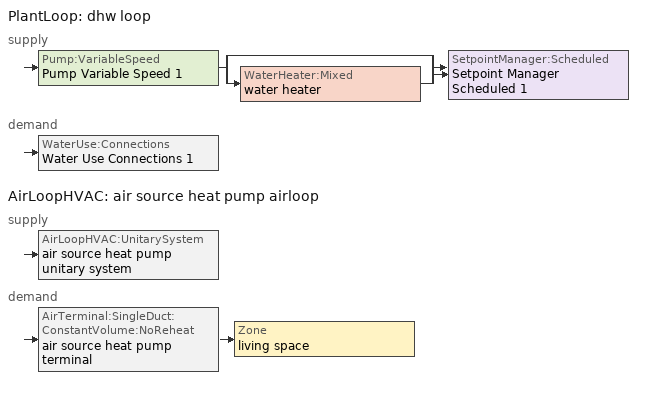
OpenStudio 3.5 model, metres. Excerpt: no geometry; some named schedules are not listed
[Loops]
PlantLoop 'dhw loop'
 supply: Pump:VariableSpeed 'Pump Variable Speed 1' > split
  | bypass
  | WaterHeater:Mixed 'water heater'
  join > SetpointManager:Scheduled 'Setpoint Manager Scheduled 1'
 demand: WaterUse:Connections 'Water Use Connections 1'
AirLoopHVAC 'air source heat pump airloop'
 supply: AirLoopHVAC:UnitarySystem 'air source heat pump unitary system'
 demand: AirTerminal:SingleDuct:ConstantVolume:NoReheat 'air source heat pump terminal' > Zone 'living space'
[EnergyManagementSystem:Sensor]
Name | Output Variable or Output Meter Index Key | Output Variable or Output Meter
zone_clg_unmet_s | living space | Zone Cooling Setpoint Not Met Time
zone_htg_unmet_s | living space | Zone Heating Setpoint Not Met Time
airflow_tt_s | living space | Zone Outdoor Air Drybulb Temperature
airflow_win_s | living space | Zone Air Humidity Ratio
water_heater_off_cycle_parasitic | water heater | Water Heater Off Cycle Parasitic Electricity Rate
water_heater_on_cycle_parasitic | water heater | Water Heater On Cycle Parasitic Electricity Rate
water_heater_energy | water heater | Water Heater Electricity Rate
air_source_heat_pump_backup_htg_coil_s | air source heat pump backup htg coil | Heating Coil NaturalGas Energy
air_source_heat_pump_htg_coil_s | air source heat pump htg coil | Heating Coil Electricity Energy
air_source_heat_pump_clg_coil_s | air source heat pump clg coil | Cooling Coil Electricity Energy
airflow_tin_s | living space | Zone Mean Air Temperature
[ElectricEquipment:Definition] Design Level Calculation Method=EquipmentLevel
Name | Design Level {W} | Fraction Latent | Fraction Radiant | Fraction Lost
dishwasher | 25.0393 | 0.3 | 0.18 | 0.4
clothes washer | 8.23015 | 0.03 | 0.162 | 0.7
[Zone equipment]
living space: air source heat pump terminal
[Sizing:Zone]
living space: Zone Cooling Design Supply Air Temperature Input Method=SupplyAirTemperature; Zone Cooling Design Supply Air Temperature {C}=14; Zone Cooling Design Supply Air Temperature Difference {deltaC}=11.11; Zone Heating Design Supply Air Temperature Input Method=SupplyAirTemperature; Zone Heating Design Supply Air Temperature {C}=40; Zone Heating Design Supply Air Temperature Difference {deltaC}=11.11; Zone Cooling Design Supply Air Humidity Ratio {kg-H2O/kg-air}=0.0085; Zone Heating Design Supply Air Humidity Ratio {kg-H2O/kg-air}=0.008; Cooling Design Air Flow Method=DesignDay; Heating Design Air Flow Method=DesignDay; Account for Dedicated Outdoor Air System=No; Dedicated Outdoor Air System Control Strategy=NeutralSupplyAir; Dedicated Outdoor Air Low Setpoint Temperature for Design {C}=autosize; Dedicated Outdoor Air High Setpoint Temperature for Design {C}=autosize; Zone Load Sizing Method=Sensible Load Only No Latent Load; Zone Latent Cooling Design Supply Air Humidity Ratio Input Method=HumidityRatioDifference; Zone Cooling Design Supply Air Humidity Ratio Difference {kgWater/kgDryAir}=0.005; Zone Latent Heating Design Supply Air Humidity Ratio Input Method=HumidityRatioDifference; Zone Humidification Design Supply Air Humidity Ratio Difference {kgWater/kgDryAir}=0.005
[WaterUse:Equipment:Definition]
Name | Peak Flow Rate {m3/s} | Target Temperature Schedule
dishwasher | 2.81355e-07
clothes washer | 1.97053e-07
dhw distribution waste | 1.60446e-06 | mixed water temperature schedule
dhw fixtures | 4.17723e-06 | mixed water temperature schedule
[WaterUse:Connections]
Water Use Connections 1: Drain Water Heat Exchanger Type=None; Drain Water Heat Exchanger Destination=Plant; Water Use Equipment Name 1=dhw fixtures; Water Use Equipment Name 2=dhw distribution waste; Water Use Equipment Name 3=clothes washer; Water Use Equipment Name 4=dishwasher
[WaterHeater:Sizing]
water heater: Design Mode=PeakDraw; Time Storage Can Meet Peak Draw {hr}=0.538503; Time for Tank Recovery {hr}=0; Nominal Tank Volume for Autosizing Plant Connections {m3}=1
[WaterHeater:Mixed]
water heater: Tank Volume {m3}=0.170344; Setpoint Temperature Schedule=WH Setpoint Temp; Deadband Temperature Difference {deltaC}=2; Maximum Temperature Limit {C}=99; Heater Control Type=Cycle; Heater Maximum Capacity {W}=5500.06; Heater Minimum Capacity {W}=0; Heater Fuel Type=Electricity; Heater Thermal Efficiency=1; Off Cycle Parasitic Fuel Consumption Rate {W}=0; Off Cycle Parasitic Fuel Type=Electricity; Off Cycle Parasitic Heat Fraction to Tank=0; On Cycle Parasitic Fuel Consumption Rate {W}=0; On Cycle Parasitic Fuel Type=Electricity; On Cycle Parasitic Heat Fraction to Tank=0; Ambient Temperature Indicator=ThermalZone; Ambient Temperature Thermal Zone=living space; Off Cycle Loss Coefficient to Ambient Temperature {W/K}=1.14732; Off Cycle Loss Fraction to Thermal Zone=1; On Cycle Loss Coefficient to Ambient Temperature {W/K}=1.14732; On Cycle Loss Fraction to Thermal Zone=1; Use Side Effectiveness=1; Source Side Effectiveness=1; Use Side Design Flow Rate {m3/s}=autosize; Source Side Design Flow Rate {m3/s}=autosize; Indirect Water Heating Recovery Time {hr}=1.5; Source Side Flow Control Mode=IndirectHeatPrimarySetpoint
[SetpointManager:Scheduled]
Setpoint Manager Scheduled 1: Control Variable=Temperature; Schedule=dhw temp
[Pump:VariableSpeed]
Pump Variable Speed 1: Rated Flow Rate {m3/s}=0.01; Rated Pump Head {Pa}=1; Rated Power Consumption {W}=0; Motor Efficiency=1; Fraction of Motor Inefficiencies to Fluid Stream=0; Coefficient 1 of the Part Load Performance Curve=0; Coefficient 2 of the Part Load Performance Curve=1; Coefficient 3 of the Part Load Performance Curve=0; Coefficient 4 of the Part Load Performance Curve=0; Pump Control Type=Intermittent; Skin Loss Radiative Fraction=0.5; Design Power Sizing Method=PowerPerFlowPerPressure; Design Electric Power per Unit Flow Rate {W/(m3/s)}=348701.1; Design Shaft Power per Unit Flow Rate per Unit Head {W-s/m3-Pa}=1.28205; Design Minimum Flow Rate Fraction=0
[Sizing:Plant]
dhw loop: Loop Type=Heating; Design Loop Exit Temperature {C}=52.6667; Loop Design Temperature Difference {deltaC}=5.55556; Sizing Option=NonCoincident; Zone Timesteps in Averaging Window=1; Coincident Sizing Factor Mode=None
[PlantLoop]
dhw loop: Glycol Concentration=0; Maximum Loop Flow Rate {m3/s}=0.01; Plant Loop Volume {m3}=0.003; Load Distribution Scheme=Optimal
[AirTerminal:SingleDuct:ConstantVolume:NoReheat]
air source heat pump terminal: Availability Schedule=Always On Discrete; Maximum Air Flow Rate {m3/s}=0.544155
[Sizing:System]
air source heat pump airloop: Central Heating Maximum System Air Flow Ratio=0.3; Preheat Design Temperature {C}=7; Preheat Design Humidity Ratio {kg-H2O/kg-Air}=0.008; Precool Design Temperature {C}=12.8; Precool Design Humidity Ratio {kg-H2O/kg-Air}=0.008; Central Cooling Design Supply Air Temperature {C}=12.8; Central Heating Design Supply Air Temperature {C}=16.7; 100% Outdoor Air in Cooling=Yes; 100% Outdoor Air in Heating=Yes; Central Cooling Design Supply Air Humidity Ratio {kg-H2O/kg-Air}=0.0085; Zone Maximum Outdoor Air Fraction=1; Cooling Supply Air Flow Rate Per Floor Area {m3/s-m2}=0.00996765; Cooling Fraction of Autosized Cooling Supply Air Flow Rate=1; Cooling Supply Air Flow Rate Per Unit Cooling Capacity {m3/s-W}=3.94755e-05; Heating Supply Air Flow Rate Per Floor Area {m3/s-m2}=0.00996765; Heating Fraction of Autosized Heating Supply Air Flow Rate=1; Heating Fraction of Autosized Cooling Supply Air Flow Rate=1; Heating Supply Air Flow Rate Per Unit Heating Capacity {m3/s-W}=3.15882e-05; Cooling Design Capacity Method=CoolingDesignCapacity; Cooling Design Capacity {W}=autosize; Cooling Design Capacity Per Floor Area {W/m2}=234.7; Fraction of Autosized Cooling Design Capacity=1; Heating Design Capacity Method=HeatingDesignCapacity; Heating Design Capacity {W}=autosize; Heating Design Capacity Per Floor Area {W/m2}=157; Fraction of Autosized Heating Design Capacity=1; Central Cooling Capacity Control Method=OnOff; Occupant Diversity=autosize
[AirLoopHVAC]
air source heat pump airloop: Availability Schedule=Always On Discrete; Design Supply Air Flow Rate {m3/s}=0.544155; Design Return Air Flow Fraction of Supply Air Flow=1
[UnitarySystemPerformance:Multispeed]
Unitary System Performance Multispeed 1: Single Mode Operation=No; No Load Supply Air Flow Rate Ratio=1; Heating Speed Supply Air Flow Ratio 1=0.63; Cooling Speed Supply Air Flow Ratio 1=0.42; Heating Speed Supply Air Flow Ratio 2=0.76; Cooling Speed Supply Air Flow Ratio 2=0.54; Heating Speed Supply Air Flow Ratio 3=1; Cooling Speed Supply Air Flow Ratio 3=0.68; Heating Speed Supply Air Flow Ratio 4=1.19; Cooling Speed Supply Air Flow Ratio 4=1
[AirLoopHVAC:UnitarySystem]
air source heat pump unitary system: Control Type=Load; Controlling Zone or Thermostat Location=living space; Dehumidification Control Type=None; Availability Schedule=Always On Discrete; Supply Fan=air source heat pump supply fan; Fan Placement=BlowThrough; Supply Air Fan Operating Mode Schedule=air source heat pump auto fan schedule; Heating Coil=air source heat pump htg coil; DX Heating Coil Sizing Ratio=1; Cooling Coil=air source heat pump clg coil; Use DOAS DX Cooling Coil=No; DOAS DX Cooling Coil Leaving Minimum Air Temperature {C}=2; Latent Load Control=SensibleOnlyLoadControl; Supplemental Heating Coil=air source heat pump backup htg coil; Supply Air Flow Rate Method During Cooling Operation=SupplyAirFlowRate; Supply Air Flow Rate During Cooling Operation {m3/s}=0.544155; Supply Air Flow Rate Method During Heating Operation=SupplyAirFlowRate; Supply Air Flow Rate During Heating Operation {m3/s}=0.514895; Supply Air Flow Rate When No Cooling or Heating is Required {m3/s}=0; Maximum Supply Air Temperature {C}=93.3333; Maximum Outdoor Dry-Bulb Temperature for Supplemental Heater Operation {C}=-20.5556; Maximum Cycling Rate {cycles/hr}=2.5; Heat Pump Time Constant {s}=60; Fraction of On-Cycle Power Use=0.01; Heat Pump Fan Delay Time {s}=60; Ancilliary On-Cycle Electric Power {W}=0; Ancilliary Off-Cycle Electric Power {W}=0; Design Specification Multispeed Object=Unitary System Performance Multispeed 1
[Coil:Heating:Gas]
air source heat pump backup htg coil: Availability Schedule=Always On Discrete; Gas Burner Efficiency=0.95; Nominal Capacity {W}=9846.02; Parasitic Electric Load {W}=0; Parasitic Gas Load {W}=0; Fuel Type=NaturalGas
[Coil:Heating:DX:MultiSpeed:StageData] Rated Supply Air Fan Power Per Volume Flow Rate 2017 {W/(m3/s)}=773.3; Rated Supply Air Fan Power Per Volume Flow Rate 2023 {W/(m3/s)}=934.4; Rated Waste Heat Fraction of Power Input=0.2; Waste Heat Function of Temperature Curve=ConstantBiquadratic 1
Name | Gross Rated Heating Capacity {W} | Gross Rated Heating COP {W/W} | Rated Air Flow Rate {m3/s} | Heating Capacity Function of Temperature Curve | Heating Capacity Function of Flow Fraction Curve | Energy Input Ratio Function of Temperature Curve | Energy Input Ratio Function of Flow Fraction Curve | Part Load Fraction Correlation Curve
Coil Heating DX Multi Speed Stage Data 4 | 11519.8 | 4.20584 | 0.466828 | Heat-CAP-fT4 | Heat-CAP-fFF4 | Heat-EIR-fT4 | Heat-EIR-fFF4 | Heat-PLF-fPLR4
Coil Heating DX Multi Speed Stage Data 3 | 9846.02 | 4.40197 | 0.392293 | Heat-CAP-fT3 | Heat-CAP-fFF3 | Heat-EIR-fT3 | Heat-EIR-fFF3 | Heat-PLF-fPLR3
Coil Heating DX Multi Speed Stage Data 2 | 5513.77 | 5.20846 | 0.298142 | Heat-CAP-fT2 | Heat-CAP-fFF2 | Heat-EIR-fT2 | Heat-EIR-fFF2 | Heat-PLF-fPLR2
Coil Heating DX Multi Speed Stage Data 1 | 3249.19 | 6.09747 | 0.247144 | Heat-CAP-fT1 | Heat-CAP-fFF1 | Heat-EIR-fT1 | Heat-EIR-fFF1 | Heat-PLF-fPLR1
[Coil:Heating:DX:MultiSpeed]
air source heat pump htg coil: Availability Schedule=Always On Discrete; Minimum Outdoor Dry-Bulb Temperature for Compressor Operation {C}=-20.5556; Crankcase Heater Capacity {W}=50; Maximum Outdoor Dry-Bulb Temperature for Crankcase Heater Operation {C}=10; Defrost Energy Input Ratio Function of Temperature Curve=Defrosteir; Maximum Outdoor Dry-Bulb Temperature for Defrost Operation {C}=4.44444; Defrost Strategy=ReverseCycle; Defrost Control=Timed; Defrost Time Period Fraction=0.058333; Resistive Defrost Heater Capacity {W}=autosize; Apply Part Load Fraction to Speeds Greater than 1=No; Fuel Type=Electricity; Region number for Calculating HSPF=4; Stage 1=Coil Heating DX Multi Speed Stage Data 1; Stage 2=Coil Heating DX Multi Speed Stage Data 2; Stage 3=Coil Heating DX Multi Speed Stage Data 3; Stage 4=Coil Heating DX Multi Speed Stage Data 4
[Coil:Cooling:DX:MultiSpeed:StageData] Rated Evaporator Fan Power Per Volume Flow Rate 2017 {W/(m3/s)}=773.3; Rated Evaporator Fan Power Per Volume Flow Rate 2023 {W/(m3/s)}=934.4; Nominal Time for Condensate Removal to Begin {s}=1000; Ratio of Initial Moisture Evaporation Rate and Steady State Latent Capacity=1.5; Maximum Cycling Rate {cycles/hr}=3; Latent Capacity Time Constant {s}=45; Rated Waste Heat Fraction of Power Input=0.2; Waste Heat Function of Temperature Curve=ConstantBiquadratic; Evaporative Condenser Effectiveness=0.9; Evaporative Condenser Air Flow Rate {m3/s}=autosize; Rated Evaporative Condenser Pump Power Consumption {W}=autosize
Name | Gross Rated Total Cooling Capacity {W} | Gross Rated Sensible Heat Ratio | Gross Rated Cooling COP {W/W} | Rated Air Flow Rate {m3/s} | Total Cooling Capacity Function of Temperature Curve | Total Cooling Capacity Function of Flow Fraction Curve | Energy Input Ratio Function of Temperature Curve | Energy Input Ratio Function of Flow Fraction Curve | Part Load Fraction Correlation Curve
Coil Cooling DX Multi Speed Stage Data 4 | 8129.21 | 0.784533 | 5.53781 | 0.448363 | Cool-CAP-fT4 | Cool-CAP-fFF4 | Cool-EIR-fT4 | Cool-EIR-fFF4 | Cool-PLF-fPLR4
Coil Cooling DX Multi Speed Stage Data 3 | 5446.57 | 0.794527 | 5.98083 | 0.304887 | Cool-CAP-fT3 | Cool-CAP-fFF3 | Cool-EIR-fT3 | Cool-EIR-fFF3 | Cool-PLF-fPLR3
Coil Cooling DX Multi Speed Stage Data 2 | 4145.89 | 0.804631 | 6.14696 | 0.242116 | Cool-CAP-fT2 | Cool-CAP-fFF2 | Cool-EIR-fT2 | Cool-EIR-fFF2 | Cool-PLF-fPLR2
Coil Cooling DX Multi Speed Stage Data 1 | 2926.51 | 0.872821 | 5.92545 | 0.188312 | Cool-CAP-fT1 | Cool-CAP-fFF1 | Cool-EIR-fT1 | Cool-EIR-fFF1 | Cool-PLF-fPLR1
[Coil:Cooling:DX:MultiSpeed]
air source heat pump clg coil: Availability Schedule=Always On Discrete; Condenser Type=AirCooled; Minimum Outdoor Dry-Bulb Temperature for Compressor Operation {C}=-25; Apply Part Load Fraction to Speeds Greater than 1=No; Apply Latent Degradation to Speeds Greater than 1=No; Crankcase Heater Capacity {W}=50; Maximum Outdoor Dry-Bulb Temperature for Crankcase Heater Operation {C}=10; Basin Heater Capacity {W/K}=0; Basin Heater Setpoint Temperature {C}=2; Fuel Type=Electricity; Stage 1=Coil Cooling DX Multi Speed Stage Data 1; Stage 2=Coil Cooling DX Multi Speed Stage Data 2; Stage 3=Coil Cooling DX Multi Speed Stage Data 3; Stage 4=Coil Cooling DX Multi Speed Stage Data 4
[Schedule:Day]
dhw fixtures allday1: 1, 0, 0.0932203, 2, 0, 0.0423729, 3, 0, 0.0254237, 4, 0, 0.0423729, 5, 0, 0.118644, 6, 0, 0.440678, 7, 0, 1, 8, 0, 0.991525, 9, 0, 0.805085, 10, 0, 0.627119, 11, 0, 0.508475, 12, 0, 0.398305, 13, 0, 0.288136, 14, 0, 0.245763, 15, 0, 0.220339, 16, 0, 0.211864, 17, 0, 0.254237, 18, 0, 0.330508, 21, 0, 0.355932, 22, 0, 0.347458, 23, 0, 0.245763, 24, 0, 0.177966
Schedule Day 10; Schedule Day 7; Schedule Day 5: 24, 0, 0
dishwasher allday12: 1, 0, 0.135135, 2, 0, 0.0630631, 3, 0, 0.045045, 5, 0, 0.027027, 6, 0, 0.0900901, 7, 0, 0.18018, 8, 0, 0.279279, 9, 0, 0.522523, 10, 0, 0.585586, 11, 0, 0.504505, 12, 0, 0.432432, 13, 0, 0.369369, 14, 0, 0.414414, 15, 0, 0.324324, 17, 0, 0.342342, 18, 0, 0.441441, 19, 0, 0.783784, 20, 0, 1, 21, 0, 0.810811, 22, 0, 0.603604, 23, 0, 0.396396, 24, 0, 0.279279
dishwasher allday10: 1, 0, 0.133657, 2, 0, 0.0623732, 3, 0, 0.0445523, 5, 0, 0.0267314, 6, 0, 0.0891046, 7, 0, 0.178209, 8, 0, 0.276224, 9, 0, 0.516807, 10, 0, 0.57918, 11, 0, 0.498986, 12, 0, 0.427702, 13, 0, 0.365329, 14, 0, 0.409881, 15, 0, 0.320777, 17, 0, 0.338597, 18, 0, 0.436613, 19, 0, 0.77521, 20, 0, 0.989061, 21, 0, 0.801941, 22, 0, 0.597001, 23, 0, 0.39206, 24, 0, 0.276224
dishwasher allday9: 1, 0, 0.109636, 2, 0, 0.0511633, 3, 0, 0.0365452, 5, 0, 0.0219271, 6, 0, 0.0730904, 7, 0, 0.146181, 8, 0, 0.22658, 9, 0, 0.423924, 10, 0, 0.475088, 11, 0, 0.409306, 12, 0, 0.350834, 13, 0, 0.299671, 14, 0, 0.336216, 15, 0, 0.263125, 17, 0, 0.277744, 18, 0, 0.358143, 19, 0, 0.635887, 20, 0, 0.811304, 21, 0, 0.657814, 22, 0, 0.489706, 23, 0, 0.321598, 24, 0, 0.22658
clothes washer allday12; clothes washer allday1: 1, 0, 0.103525, 2, 0, 0.0805193, 4, 0, 0.046011, 5, 0, 0.0805193, 6, 0, 0.12653, 7, 0, 0.253061, 8, 0, 0.563635, 9, 0, 0.839701, 10, 0, 0.989237, 11, 0, 0.966231, 12, 0, 0.862707, 13, 0, 0.770684, 14, 0, 0.690165, 15, 0, 0.563635, 16, 0, 0.598143, 17, 0, 0.575138, 21, 0, 0.563635, 22, 0, 0.540629, 23, 0, 0.368088, 24, 0, 0.195547
clothes washer allday11: 1, 0, 0.0982001, 2, 0, 0.0763778, 4, 0, 0.0436445, 5, 0, 0.0763778, 6, 0, 0.120022, 7, 0, 0.240045, 8, 0, 0.534645, 9, 0, 0.796512, 10, 0, 0.938356, 11, 0, 0.916534, 12, 0, 0.818334, 13, 0, 0.731045, 14, 0, 0.654667, 15, 0, 0.534645, 16, 0, 0.567378, 17, 0, 0.545556, 21, 0, 0.534645, 22, 0, 0.512823, 23, 0, 0.349156, 24, 0, 0.185489
clothes washer allday10: 1, 0, 0.0987121, 2, 0, 0.076776, 4, 0, 0.043872, 5, 0, 0.076776, 6, 0, 0.120648, 7, 0, 0.241296, 8, 0, 0.537432, 9, 0, 0.800664, 10, 0, 0.943249, 11, 0, 0.921313, 12, 0, 0.8226, 13, 0, 0.734856, 14, 0, 0.65808, 15, 0, 0.537432, 16, 0, 0.570336, 17, 0, 0.5484, 21, 0, 0.537432, 22, 0, 0.515496, 23, 0, 0.350976, 24, 0, 0.186456
clothes washer allday9; clothes washer allday6: 1, 0, 0.101989, 2, 0, 0.0793246, 4, 0, 0.0453284, 5, 0, 0.0793246, 6, 0, 0.124653, 7, 0, 0.249306, 8, 0, 0.555272, 9, 0, 0.827243, 10, 0, 0.97456, 11, 0, 0.951896, 12, 0, 0.849907, 13, 0, 0.75925, 14, 0, 0.679925, 15, 0, 0.555272, 16, 0, 0.589269, 17, 0, 0.566604, 21, 0, 0.555272, 22, 0, 0.532608, 23, 0, 0.362627, 24, 0, 0.192646
clothes washer allday7: 1, 0, 0.102296, 2, 0, 0.0795636, 4, 0, 0.0454649, 5, 0, 0.0795636, 6, 0, 0.125028, 7, 0, 0.250057, 8, 0, 0.556945, 9, 0, 0.829734, 10, 0, 0.977495, 11, 0, 0.954763, 12, 0, 0.852467, 13, 0, 0.761537, 14, 0, 0.681973, 15, 0, 0.556945, 16, 0, 0.591044, 17, 0, 0.568311, 21, 0, 0.556945, 22, 0, 0.534212, 23, 0, 0.363719, 24, 0, 0.193226
clothes washer allday5; clothes washer allday3: 1, 0, 0.104651, 2, 0, 0.0813953, 4, 0, 0.0465116, 5, 0, 0.0813953, 6, 0, 0.127907, 7, 0, 0.255814, 8, 0, 0.569767, 9, 0, 0.848837, 10, 0, 1, 11, 0, 0.976744, 12, 0, 0.872093, 13, 0, 0.77907, 14, 0, 0.697674, 15, 0, 0.569767, 16, 0, 0.604651, 17, 0, 0.581395, 21, 0, 0.569767, 22, 0, 0.546512, 23, 0, 0.372093, 24, 0, 0.197674
clothes washer allday4: 1, 0, 0.104446, 2, 0, 0.0812361, 4, 0, 0.0464206, 5, 0, 0.0812361, 6, 0, 0.127657, 7, 0, 0.255313, 8, 0, 0.568652, 9, 0, 0.847176, 10, 0, 0.998043, 11, 0, 0.974833, 12, 0, 0.870386, 13, 0, 0.777545, 14, 0, 0.696309, 15, 0, 0.568652, 16, 0, 0.603468, 17, 0, 0.580258, 21, 0, 0.568652, 22, 0, 0.545442, 23, 0, 0.371365, 24, 0, 0.197288
clothes washer allday2: 1, 0, 0.102603, 2, 0, 0.0798025, 4, 0, 0.0456014, 5, 0, 0.0798025, 6, 0, 0.125404, 7, 0, 0.250808, 8, 0, 0.558617, 9, 0, 0.832226, 10, 0, 0.980431, 11, 0, 0.95763, 12, 0, 0.855027, 13, 0, 0.763824, 14, 0, 0.684021, 15, 0, 0.558617, 16, 0, 0.592818, 17, 0, 0.570018, 21, 0, 0.558617, 22, 0, 0.535817, 23, 0, 0.364811, 24, 0, 0.193806
[Schedule:Rule] Apply Sunday=Yes; Apply Monday=Yes; Apply Tuesday=Yes; Apply Wednesday=Yes; Apply Thursday=Yes; Apply Friday=Yes; Apply Saturday=Yes; Date Specification Type=DateRange; Start Day=1
Name | Schedule Ruleset | Rule Order | Day Schedule | Start Month | End Month | End Day
dhw fixtures allday ruleset1 | dhw fixtures | 0 | dhw fixtures allday1 | 1 | 12 | 31
dishwasher allday ruleset12 | dishwasher | 0 | dishwasher allday12 | 12 | 12 | 31
dishwasher allday ruleset10 | dishwasher | 1 | dishwasher allday10 | 10 | 11 | 30
dishwasher allday ruleset9 | dishwasher | 2 | dishwasher allday9 | 9 | 9 | 30
dishwasher allday ruleset7 | dishwasher | 3 | dishwasher allday7 | 7 | 8 | 31
dishwasher allday ruleset6 | dishwasher | 4 | dishwasher allday6 | 6 | 6 | 30
dishwasher allday ruleset5 | dishwasher | 5 | dishwasher allday5 | 5 | 5 | 31
dishwasher allday ruleset4 | dishwasher | 6 | dishwasher allday4 | 4 | 4 | 30
dishwasher allday ruleset3 | dishwasher | 7 | dishwasher allday3 | 3 | 3 | 31
dishwasher allday ruleset1 | dishwasher | 8 | dishwasher allday1 | 1 | 2 | 28
clothes washer allday ruleset12 | clothes washer | 0 | clothes washer allday12 | 12 | 12 | 31
clothes washer allday ruleset11 | clothes washer | 1 | clothes washer allday11 | 11 | 11 | 30
clothes washer allday ruleset10 | clothes washer | 2 | clothes washer allday10 | 10 | 10 | 31
clothes washer allday ruleset9 | clothes washer | 3 | clothes washer allday9 | 9 | 9 | 30
clothes washer allday ruleset7 | clothes washer | 4 | clothes washer allday7 | 7 | 8 | 31
clothes washer allday ruleset6 | clothes washer | 5 | clothes washer allday6 | 6 | 6 | 30
clothes washer allday ruleset5 | clothes washer | 6 | clothes washer allday5 | 5 | 5 | 31
clothes washer allday ruleset4 | clothes washer | 7 | clothes washer allday4 | 4 | 4 | 30
clothes washer allday ruleset3 | clothes washer | 8 | clothes washer allday3 | 3 | 3 | 31
clothes washer allday ruleset2 | clothes washer | 9 | clothes washer allday2 | 2 | 2 | 28
clothes washer allday ruleset1 | clothes washer | 10 | clothes washer allday1 | 1 | 1 | 31
[Schedule:Ruleset]
Name | Default Day Schedule
dhw fixtures | Schedule Day 10
dishwasher | Schedule Day 7
clothes washer | Schedule Day 5
[Schedule:Constant]
Name | Value
mixed water temperature schedule | 40.5556
WH Setpoint Temp; dhw temp | 52.6667
air source heat pump auto fan schedule | 0
Always On Discrete | 1
[Curve:Biquadratic] Minimum Value of x=-100; Maximum Value of x=100; Minimum Value of y=-100; Maximum Value of y=100
Name | Coefficient1 Constant | Coefficient2 x | Coefficient3 x**2 | Coefficient4 y | Coefficient5 y**2 | Coefficient6 x*y
Defrosteir | 0.1528 | 0 | 0 | 0 | 0 | 0
Heat-EIR-fT4 | 0.668196 | 0.014672 | 0.000445963 | -0.0114392 | 0.000497103 | -0.000690956
Heat-CAP-fT4 | 0.936079 | -0.00548156 | -8.58979e-06 | 0.0249105 | 5.30871e-05 | -0.00015575
Heat-EIR-fT3 | 0.572518 | 0.0228962 | 0.000266019 | -0.0106675 | 0.000490922 | -0.000681369
Heat-CAP-fT3 | 0.962054 | -0.00949278 | 0.000109213 | 0.0247078 | 3.42251e-05 | -0.000125698
Heat-EIR-fT2 | 0.450657 | 0.0292903 | 0.000393145 | -0.00978952 | 0.000539369 | -0.00118088
Heat-CAP-fT2 | 0.923735 | -0.00597078 | 0 | 0.0278167 | 6.59168e-05 | -0.000189254
Heat-EIR-fT1 | 0.466648 | 0.0202633 | 0.00126839 | -0.0170161 | 0.003175 | -0.0034961
Heat-CAP-fT1 | 0.893321 | -0.00973374 | 6.3644e-05 | 0.0391131 | -2.50817e-06 | -0.000272589
ConstantBiquadratic 1; ConstantBiquadratic | 1 | 0 | 0 | 0 | 0 | 0
Cool-EIR-fT4 | 0.2555 | 0.03711 | -0.001427 | 0.008907 | 0.0005665 | -0.0006538
Cool-CAP-fT4 | 1.037 | -0.02036 | 0.002231 | -0.0002538 | 4.604e-05 | -0.000779
Cool-EIR-fT3 | 1.745 | -0.1546 | 0.004585 | 0.02595 | 0.0006609 | -0.001752
Cool-CAP-fT3 | -0.6195 | 0.1621 | -0.003028 | -0.002812 | -2.59e-05 | -0.0003764
Cool-EIR-fT2 | 1.999 | -0.1977 | 0.006001 | 0.03196 | 0.000638 | -0.001948
Cool-CAP-fT2 | -1.07 | 0.2633 | -0.00629 | -0.03907 | 0.0005085 | 0.0001078
Cool-EIR-fT1 | 1.021 | -0.1214 | 0.003936 | 0.05435 | 0.000283 | -0.002057
Cool-CAP-fT1 | 1.203 | 0.07866 | -0.001797 | -0.09527 | 0.00134 | 0.0009421
[Curve:Quadratic] Coefficient3 x**2=0; Minimum Value of x=0
Name | Coefficient1 Constant | Coefficient2 x | Maximum Value of x | Minimum Curve Output | Maximum Curve Output
Heat-EIR-fFF4; Heat-CAP-fFF4; Heat-EIR-fFF3; Heat-CAP-fFF3; Heat-EIR-fFF2; Heat-CAP-fFF2; Heat-EIR-fFF1; Heat-CAP-fFF1; Cool-EIR-fFF4; Cool-CAP-fFF4; Cool-EIR-fFF3; Cool-CAP-fFF3; Cool-EIR-fFF2; Cool-CAP-fFF2; Cool-EIR-fFF1; Cool-CAP-fFF1 | 1 | 0 | 2 | 0 | 2
Heat-PLF-fPLR4; Heat-PLF-fPLR3; Heat-PLF-fPLR2; Heat-PLF-fPLR1 | 0.76 | 0.24 | 1 | 0.7 | 1
Cool-PLF-fPLR4; Cool-PLF-fPLR3; Cool-PLF-fPLR2; Cool-PLF-fPLR1 | 0.75 | 0.25 | 1 | 0.7 | 1
